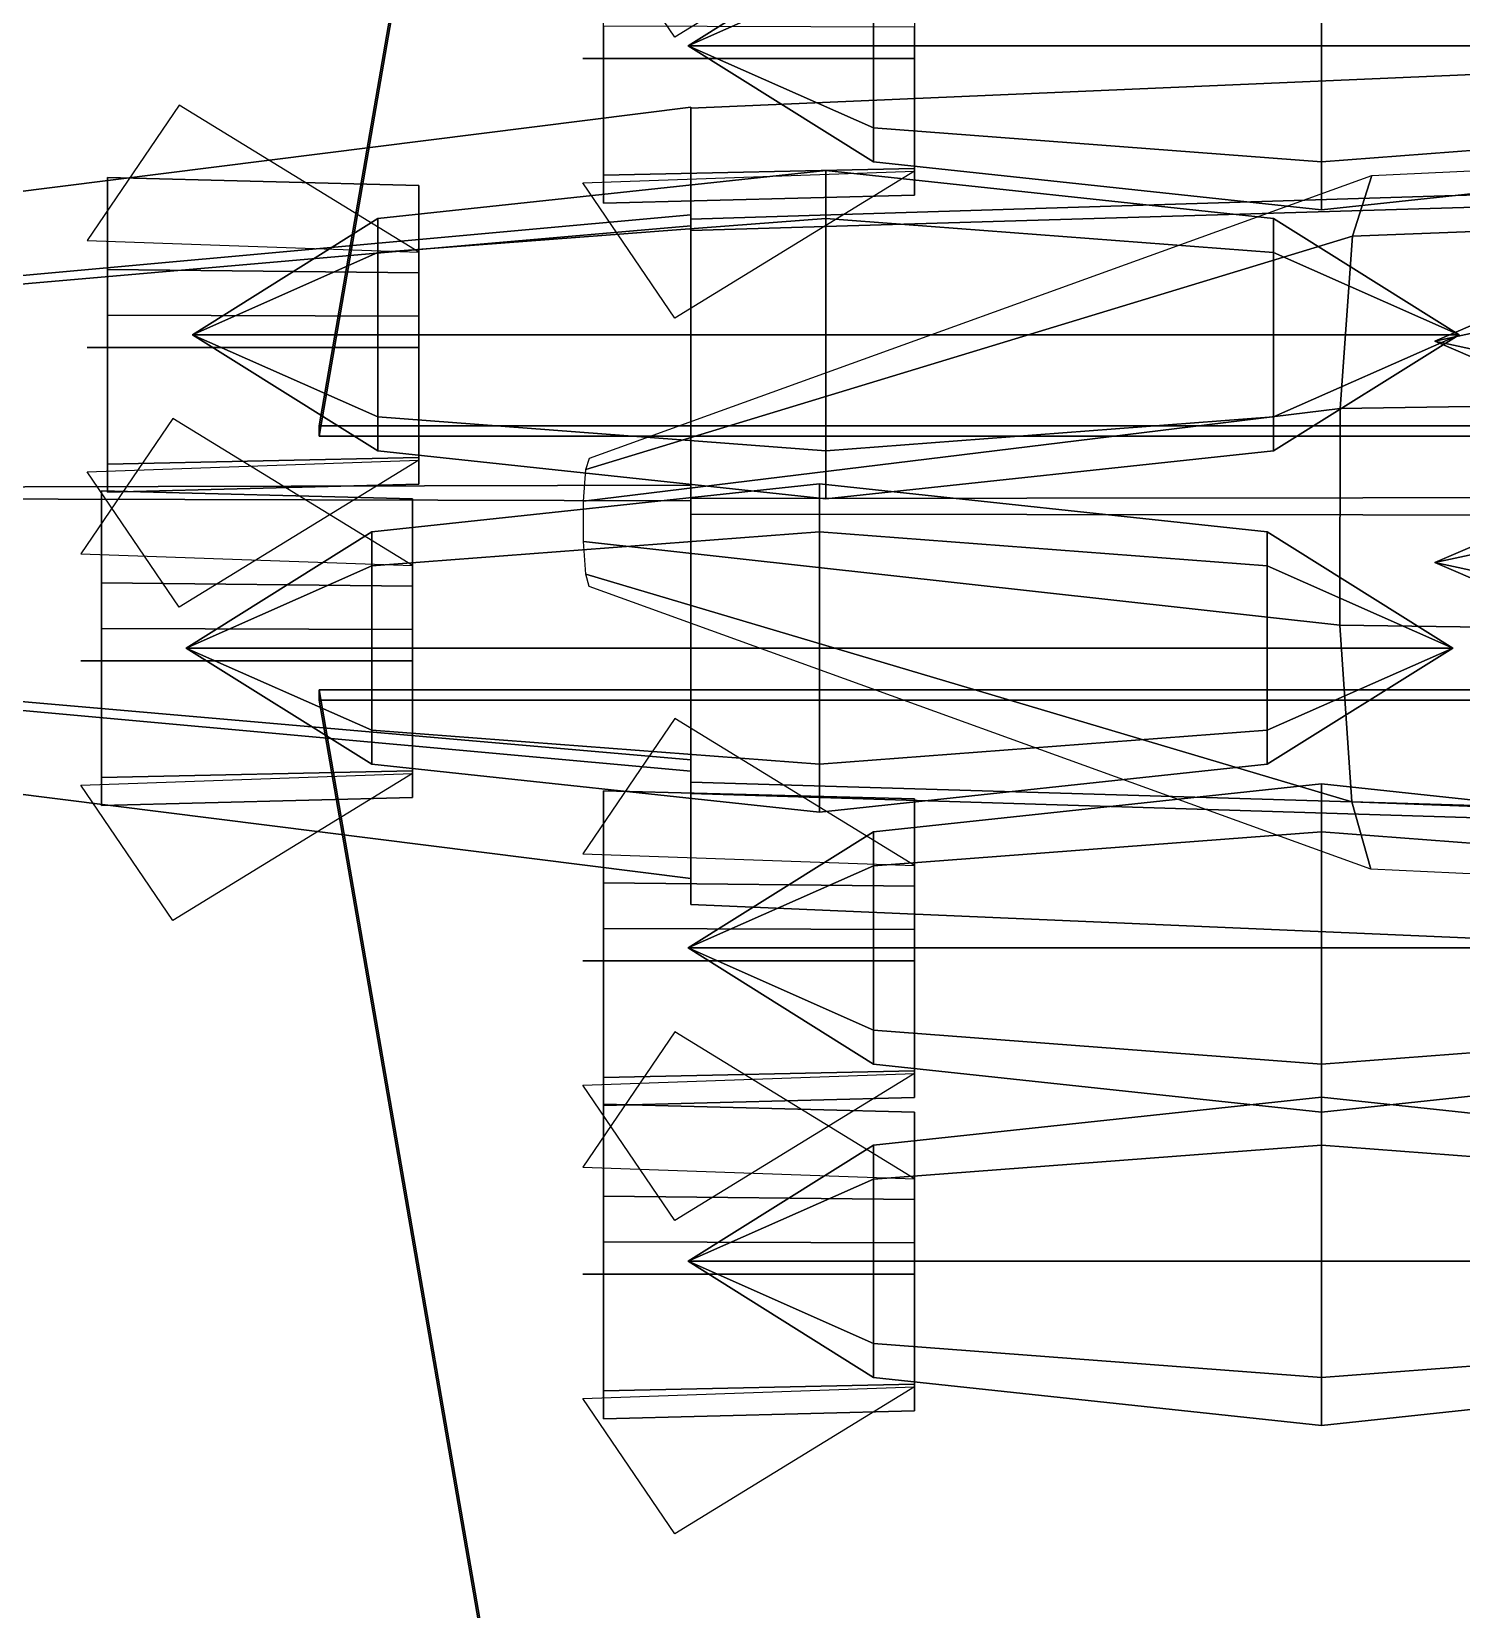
# Model space of a CAD drawing. Header units: metres. Extents: x -67.7 to 1.9, y -48.7 to 47.6.
# Drawn here: x -43.9 to -25.7, y -13.71 to 6.38 of the extents above; entities that cross this region are included whole.
import ezdxf

# ---------------------------------------------------------------- set-up
doc = ezdxf.new("R2010")
doc.units = ezdxf.units.M

msp = doc.modelspace()

# ---------------------------------------------------------------- linework, layer by layer
at = {"layer": 'AileDroite', "color": 36}
for points in [[(-40.242123, 1.360831, 11.42629), (-40.242123, 1.227727, 9.156366), (-37.292122, 18.291565, 7.987478), (-37.292122, 18.424669, 8.603401)], [(-11.442118, 1.360831, 11.42629), (-40.242123, 1.360831, 11.42629), (-37.292122, 18.424669, 8.603401), (-14.612118, 18.424669, 8.603401)], [(-14.612118, 18.291565, 7.987478), (-37.292122, 18.291565, 7.987478), (-40.242123, 1.227727, 9.156366), (-11.442118, 1.227727, 9.156366)], [(-11.442118, 1.360831, 11.42629), (-11.442118, 1.227727, 9.156366), (-40.242123, 1.227727, 9.156366), (-40.242123, 1.360831, 11.42629)]]:
    msp.add_3dface(points, dxfattribs=at)
at = {"layer": 'AileGauche', "color": 38}
for points in [[(-37.292122, -19.199215, 8.603401), (-37.292122, -19.066111, 8.125478), (-40.242123, -2.002273, 9.156366), (-40.242123, -2.135376, 11.42629)], [(-40.242123, -2.135376, 11.42629), (-40.242123, -2.002273, 9.156366), (-11.442118, -2.002273, 9.156366), (-11.442118, -2.135376, 11.42629)], [(-11.442118, -2.002273, 9.156366), (-40.242123, -2.002273, 9.156366), (-37.292122, -19.066111, 8.125478), (-14.612118, -19.066111, 8.125478)], [(-14.612118, -19.199215, 8.603401), (-37.292122, -19.199215, 8.603401), (-40.242123, -2.135376, 11.42629), (-11.442118, -2.135376, 11.42629)]]:
    msp.add_3dface(points, dxfattribs=at)
at = {"layer": 'FuselageArriere', "color": 9}
for points in [[(-35.509998, 3.906865, 18.224373), (-67.729996, 1.099204, 17.739964), (-67.729996, 1.362498, 17.139217), (-35.509998, 5.415683, 14.781768)], [(-35.509998, 5.415683, 14.781768), (-67.729996, 1.362498, 17.139217), (-67.729996, 1.123883, 16.528248), (-35.509998, 4.04829, 11.280586)], [(-35.509998, 4.04829, 11.280586), (-67.729996, 1.123883, 16.528248), (-67.729996, 0.523135, 16.264954), (-35.509998, 0.605685, 9.771768)], [(-35.509998, 0.405682, 19.591764), (-67.729996, 0.488233, 17.978577), (-67.729996, 1.099204, 17.739964), (-35.509998, 3.906865, 18.224373)], [(-35.509998, 0.605685, 9.771768), (-67.729996, 0.523135, 16.264954), (-67.729996, -0.087835, 16.503567), (-35.509998, -2.895498, 11.139161)], [(-35.509998, -3.036921, 18.082947), (-67.729996, -0.112514, 17.715282), (-67.729996, 0.488233, 17.978577), (-35.509998, 0.405682, 19.591764)], [(-35.509998, -2.895498, 11.139161), (-67.729996, -0.087835, 16.503567), (-67.729996, -0.35113, 17.104313), (-35.509998, -4.404315, 14.581765)], [(-35.509998, -4.404315, 14.581765), (-67.729996, -0.35113, 17.104313), (-67.729996, -0.112514, 17.715282), (-35.509998, -3.036921, 18.082947)]]:
    msp.add_3dface(points, dxfattribs=at)
at = {"layer": 'FuselageCabine', "color": 8}
for points in [[(-14.120001, 4.484837, 19.041887), (-35.509998, 3.847127, 18.378103), (-35.509998, 5.403825, 14.82303), (-14.120001, 6.32412, 14.841466)], [(-14.120001, 6.32412, 14.841466), (-35.509998, 5.403825, 14.82303), (-35.509998, 3.99076, 11.208459), (-14.120001, 4.654543, 10.57075)], [(-14.120001, 4.654543, 10.57075), (-35.509998, 3.99076, 11.208459), (-35.509998, 0.435685, 9.651764), (-14.120001, 0.454122, 8.731467)], [(-14.120001, 0.214121, 20.711464), (-35.509998, 0.232558, 19.791168), (-35.509998, 3.847127, 18.378103), (-14.120001, 4.484837, 19.041887)], [(-14.120001, 0.454122, 8.731467), (-35.509998, 0.435685, 9.651764), (-35.509998, -3.178884, 11.064829), (-14.120001, -3.816594, 10.401044)], [(-14.120001, -3.9863, 18.872181), (-35.509998, -3.322517, 18.234472), (-35.509998, 0.232558, 19.791168), (-14.120001, 0.214121, 20.711464)], [(-14.120001, -3.816594, 10.401044), (-35.509998, -3.178884, 11.064829), (-35.509998, -4.735582, 14.619903), (-14.120001, -5.655878, 14.601465)], [(-14.120001, -5.655878, 14.601465), (-35.509998, -4.735582, 14.619903), (-35.509998, -3.322517, 18.234472), (-14.120001, -3.9863, 18.872181)]]:
    msp.add_3dface(points, dxfattribs=at)
at = {"layer": 'HBomb1A2', "color": 10}
msp.add_3dface([(-32.663353, 8.183536, 4.409347), (-35.713352, 6.309701, 2.535516), (-36.88335, 8.035041, 4.260852)], dxfattribs=at)
at = {"layer": 'HBomb2', "color": 41}
for points in [[(-35.54335, 6.200131, 5.380304), (-35.54335, 6.200131, 5.380304), (-33.182129, 7.677985, 5.380304), (-33.182129, 7.245131, 6.425303)], [(-35.54335, 6.200131, 5.380304), (-35.54335, 6.200131, 5.380304), (-33.182129, 7.245131, 4.335302), (-33.182129, 7.677985, 5.380304)], [(-33.182129, 6.200131, 6.858156), (-33.182129, 7.245131, 6.425303), (-27.481655, 7.677984, 6.858156), (-27.481655, 6.200132, 7.470304)], [(-33.182129, 7.245131, 4.335302), (-33.182129, 6.200131, 3.902449), (-27.481655, 6.200131, 3.290304), (-27.481655, 7.677983, 3.902452)], [(-27.481655, 6.200132, 7.470304), (-27.481655, 7.677984, 6.858156), (-21.781185, 7.245131, 6.425306), (-21.781185, 6.20013, 6.85816)], [(-27.481655, 7.677983, 3.902452), (-27.481655, 6.200131, 3.290304), (-21.781185, 6.200131, 3.902452), (-21.781185, 7.245131, 4.335306)], [(-35.54335, 6.200131, 5.380304), (-35.54335, 6.200131, 5.380304), (-33.182129, 7.245131, 6.425303), (-33.182129, 6.200131, 6.858156)], [(-35.54335, 6.200131, 5.380304), (-35.54335, 6.200131, 5.380304), (-33.182129, 6.200131, 3.902449), (-33.182129, 7.245131, 4.335302)], [(-35.54335, 6.200131, 5.380304), (-35.54335, 6.200131, 5.380304), (-33.182129, 6.200131, 6.858156), (-33.182129, 5.155131, 6.425303)], [(-35.54335, 6.200131, 5.380304), (-35.54335, 6.200131, 5.380304), (-33.182129, 5.155131, 6.425303), (-33.182129, 4.722278, 5.380304)], [(-35.54335, 6.200131, 5.380304), (-35.54335, 6.200131, 5.380304), (-33.182129, 4.722278, 5.380304), (-33.182129, 5.155131, 4.335302)], [(-35.54335, 6.200131, 5.380304), (-35.54335, 6.200131, 5.380304), (-33.182129, 5.155131, 4.335302), (-33.182129, 6.200131, 3.902449)], [(-33.182129, 5.155131, 6.425303), (-33.182129, 6.200131, 6.858156), (-27.481655, 6.200132, 7.470304), (-27.481655, 4.72228, 6.858156)], [(-33.182129, 6.200131, 3.902449), (-33.182129, 5.155131, 4.335302), (-27.481655, 4.72228, 3.902452), (-27.481655, 6.200131, 3.290304)], [(-27.481655, 4.72228, 6.858156), (-27.481655, 6.200132, 7.470304), (-21.781185, 6.20013, 6.85816), (-21.781185, 5.15513, 6.425306)], [(-27.481655, 6.200131, 3.290304), (-27.481655, 4.72228, 3.902452), (-21.781185, 5.155131, 4.335306), (-21.781185, 6.200131, 3.902452)], [(-33.182129, 4.722278, 5.380304), (-33.182129, 5.155131, 6.425303), (-27.481655, 4.72228, 6.858156), (-27.481655, 4.110134, 5.380304)], [(-33.182129, 5.155131, 4.335302), (-33.182129, 4.722278, 5.380304), (-27.481655, 4.110134, 5.380304), (-27.481655, 4.72228, 3.902452)], [(-27.481655, 4.72228, 3.902452), (-27.481655, 4.110134, 5.380304), (-21.781185, 4.722278, 5.380304), (-21.781185, 5.155131, 4.335306)], [(-27.481655, 4.110134, 5.380304), (-27.481655, 4.72228, 6.858156), (-21.781185, 5.15513, 6.425306), (-21.781185, 4.722278, 5.380304)]]:
    msp.add_3dface(points, dxfattribs=at)
at = {"layer": 'HBomb2A1', "color": 12}
msp.add_3dface([(-32.663353, 6.036619, 7.167436), (-35.713352, 6.036619, 9.817436), (-36.88335, 6.036619, 7.377438)], dxfattribs=at)
at = {"layer": 'HBomb2A2', "color": 13}
msp.add_3dface([(-32.663353, 4.603536, 4.609347), (-35.713352, 2.729702, 2.735516), (-36.88335, 4.455041, 4.460853)], dxfattribs=at)
at = {"layer": 'HBomb2A4', "color": 15}
for points in [[(-32.663353, 4.636619, 6.937434), (-36.623344, 4.551116, 7.019735), (-36.623344, 7.029122, 7.448434), (-32.663353, 6.985958, 7.343871)], [(-32.663353, 6.436728, 3.525386), (-36.623344, 6.449813, 3.420823), (-36.623344, 4.19308, 4.530539), (-32.663353, 4.297174, 4.577485)], [(-32.663353, 4.297174, 4.577485), (-36.623344, 4.19308, 4.530539), (-36.623344, 4.551116, 7.019735), (-32.663353, 4.636619, 6.937434)]]:
    msp.add_3dface(points, dxfattribs=at)
at = {"layer": 'HBomb3', "color": 16}
for points in [[(-33.182129, -4.244869, 6.525302), (-33.182129, -3.812016, 5.480304), (-27.481655, -3.19987, 5.480304), (-27.481655, -3.812016, 6.958156)], [(-33.182129, -3.812016, 5.480304), (-33.182129, -4.244869, 4.435302), (-27.481655, -3.812017, 4.002452), (-27.481655, -3.19987, 5.480304)], [(-27.481655, -3.812016, 6.958156), (-27.481655, -3.19987, 5.480304), (-21.781185, -3.812016, 5.480304), (-21.781185, -4.244869, 6.525306)], [(-27.481655, -3.19987, 5.480304), (-27.481655, -3.812017, 4.002452), (-21.781185, -4.244869, 4.435306), (-21.781185, -3.812016, 5.480304)], [(-35.54335, -5.289869, 5.480304), (-35.54335, -5.289869, 5.480304), (-33.182129, -3.812016, 5.480304), (-33.182129, -4.244869, 6.525302)], [(-35.54335, -5.289869, 5.480304), (-35.54335, -5.289869, 5.480304), (-33.182129, -4.244869, 4.435302), (-33.182129, -3.812016, 5.480304)], [(-33.182129, -5.289869, 6.958156), (-33.182129, -4.244869, 6.525302), (-27.481655, -3.812016, 6.958156), (-27.481655, -5.289868, 7.570304)], [(-33.182129, -4.244869, 4.435302), (-33.182129, -5.289869, 4.002449), (-27.481655, -5.289869, 3.390304), (-27.481655, -3.812017, 4.002452)], [(-27.481655, -5.289868, 7.570304), (-27.481655, -3.812016, 6.958156), (-21.781185, -4.244869, 6.525306), (-21.781185, -5.289869, 6.958159)], [(-27.481655, -3.812017, 4.002452), (-27.481655, -5.289869, 3.390304), (-21.781185, -5.289869, 4.002452), (-21.781185, -4.244869, 4.435306)], [(-35.54335, -5.289869, 5.480304), (-35.54335, -5.289869, 5.480304), (-33.182129, -4.244869, 6.525302), (-33.182129, -5.289869, 6.958156)], [(-35.54335, -5.289869, 5.480304), (-35.54335, -5.289869, 5.480304), (-33.182129, -5.289869, 4.002449), (-33.182129, -4.244869, 4.435302)], [(-35.54335, -5.289869, 5.480304), (-35.54335, -5.289869, 5.480304), (-33.182129, -5.289869, 6.958156), (-33.182129, -6.334869, 6.525302)], [(-35.54335, -5.289869, 5.480304), (-35.54335, -5.289869, 5.480304), (-33.182129, -6.334869, 6.525302), (-33.182129, -6.767723, 5.480304)], [(-35.54335, -5.289869, 5.480304), (-35.54335, -5.289869, 5.480304), (-33.182129, -6.767723, 5.480304), (-33.182129, -6.334869, 4.435302)], [(-35.54335, -5.289869, 5.480304), (-35.54335, -5.289869, 5.480304), (-33.182129, -6.334869, 4.435302), (-33.182129, -5.289869, 4.002449)], [(-33.182129, -6.334869, 6.525302), (-33.182129, -5.289869, 6.958156), (-27.481655, -5.289868, 7.570304), (-27.481655, -6.767721, 6.958156)], [(-33.182129, -5.289869, 4.002449), (-33.182129, -6.334869, 4.435302), (-27.481655, -6.767721, 4.002452), (-27.481655, -5.289869, 3.390304)], [(-27.481655, -6.767721, 6.958156), (-27.481655, -5.289868, 7.570304), (-21.781185, -5.289869, 6.958159), (-21.781185, -6.33487, 6.525306)], [(-27.481655, -5.289869, 3.390304), (-27.481655, -6.767721, 4.002452), (-21.781185, -6.334869, 4.435306), (-21.781185, -5.289869, 4.002452)], [(-33.182129, -6.767723, 5.480304), (-33.182129, -6.334869, 6.525302), (-27.481655, -6.767721, 6.958156), (-27.481655, -7.379867, 5.480304)], [(-33.182129, -6.334869, 4.435302), (-33.182129, -6.767723, 5.480304), (-27.481655, -7.379867, 5.480304), (-27.481655, -6.767721, 4.002452)], [(-27.481655, -6.767721, 4.002452), (-27.481655, -7.379867, 5.480304), (-21.781185, -6.767723, 5.480304), (-21.781185, -6.334869, 4.435306)], [(-27.481655, -7.379867, 5.480304), (-27.481655, -6.767721, 6.958156), (-21.781185, -6.33487, 6.525306), (-21.781185, -6.767723, 5.480304)]]:
    msp.add_3dface(points, dxfattribs=at)
at = {"layer": 'HBomb3A1', "color": 17}
msp.add_3dface([(-32.663353, -5.453382, 7.267435), (-35.713352, -5.453382, 9.917437), (-36.88335, -5.453382, 7.477438)], dxfattribs=at)
at = {"layer": 'HBomb3A2', "color": 18}
msp.add_3dface([(-32.663353, -6.886465, 4.709347), (-35.713352, -8.760299, 2.835516), (-36.88335, -7.034959, 4.560853)], dxfattribs=at)
at = {"layer": 'HBomb3A3', "color": 19}
msp.add_3dface([(-32.663353, -4.240298, 4.749349), (-35.713352, -2.366465, 2.875517), (-36.88335, -4.091804, 4.600854)], dxfattribs=at)
at = {"layer": 'HBomb3A4', "color": 20}
for points in [[(-32.663353, -3.391509, 5.335107), (-36.623344, -3.287416, 5.324182), (-36.623344, -5.040188, 3.520823), (-32.663353, -5.053271, 3.625386)], [(-32.663353, -4.504042, 7.44387), (-36.623344, -4.460878, 7.548434), (-36.623344, -3.287416, 5.324182), (-32.663353, -3.391509, 5.335107)], [(-32.663353, -6.853382, 7.037434), (-36.623344, -6.938885, 7.119735), (-36.623344, -4.460878, 7.548434), (-32.663353, -4.504042, 7.44387)], [(-32.663353, -5.053271, 3.625386), (-36.623344, -5.040188, 3.520823), (-36.623344, -7.29692, 4.630538), (-32.663353, -7.192826, 4.677485)], [(-32.663353, -7.192826, 4.677485), (-36.623344, -7.29692, 4.630538), (-36.623344, -6.938885, 7.119735), (-32.663353, -6.853382, 7.037434)]]:
    msp.add_3dface(points, dxfattribs=at)
at = {"layer": 'HBomb4', "color": 21}
for points in [[(-33.182129, -8.234868, 6.735302), (-33.182129, -7.802015, 5.690304), (-27.481655, -7.189869, 5.690304), (-27.481655, -7.802016, 7.168156)], [(-33.182129, -7.802015, 5.690304), (-33.182129, -8.234868, 4.645302), (-27.481655, -7.802017, 4.212452), (-27.481655, -7.189869, 5.690304)], [(-27.481655, -7.802016, 7.168156), (-27.481655, -7.189869, 5.690304), (-21.781185, -7.802016, 5.690304), (-21.781185, -8.234869, 6.735306)], [(-27.481655, -7.189869, 5.690304), (-27.481655, -7.802017, 4.212452), (-21.781185, -8.234868, 4.645306), (-21.781185, -7.802016, 5.690304)], [(-35.54335, -9.279869, 5.690304), (-35.54335, -9.279869, 5.690304), (-33.182129, -7.802015, 5.690304), (-33.182129, -8.234868, 6.735302)], [(-35.54335, -9.279869, 5.690304), (-35.54335, -9.279869, 5.690304), (-33.182129, -8.234868, 4.645302), (-33.182129, -7.802015, 5.690304)], [(-33.182129, -9.279869, 7.168156), (-33.182129, -8.234868, 6.735302), (-27.481655, -7.802016, 7.168156), (-27.481655, -9.279868, 7.780304)], [(-33.182129, -8.234868, 4.645302), (-33.182129, -9.279869, 4.212448), (-27.481655, -9.279869, 3.600304), (-27.481655, -7.802017, 4.212452)], [(-27.481655, -9.279868, 7.780304), (-27.481655, -7.802016, 7.168156), (-21.781185, -8.234869, 6.735306), (-21.781185, -9.27987, 7.16816)], [(-27.481655, -7.802017, 4.212452), (-27.481655, -9.279869, 3.600304), (-21.781185, -9.279869, 4.212452), (-21.781185, -8.234868, 4.645306)], [(-35.54335, -9.279869, 5.690304), (-35.54335, -9.279869, 5.690304), (-33.182129, -8.234868, 6.735302), (-33.182129, -9.279869, 7.168156)], [(-35.54335, -9.279869, 5.690304), (-35.54335, -9.279869, 5.690304), (-33.182129, -9.279869, 4.212448), (-33.182129, -8.234868, 4.645302)], [(-35.54335, -9.279869, 5.690304), (-35.54335, -9.279869, 5.690304), (-33.182129, -9.279869, 7.168156), (-33.182129, -10.324869, 6.735302)], [(-35.54335, -9.279869, 5.690304), (-35.54335, -9.279869, 5.690304), (-33.182129, -10.324869, 6.735302), (-33.182129, -10.757722, 5.690304)], [(-35.54335, -9.279869, 5.690304), (-35.54335, -9.279869, 5.690304), (-33.182129, -10.757722, 5.690304), (-33.182129, -10.324869, 4.645302)], [(-35.54335, -9.279869, 5.690304), (-35.54335, -9.279869, 5.690304), (-33.182129, -10.324869, 4.645302), (-33.182129, -9.279869, 4.212448)], [(-33.182129, -10.324869, 6.735302), (-33.182129, -9.279869, 7.168156), (-27.481655, -9.279868, 7.780304), (-27.481655, -10.75772, 7.168156)], [(-33.182129, -9.279869, 4.212448), (-33.182129, -10.324869, 4.645302), (-27.481655, -10.75772, 4.212452), (-27.481655, -9.279869, 3.600304)], [(-27.481655, -10.75772, 7.168156), (-27.481655, -9.279868, 7.780304), (-21.781185, -9.27987, 7.16816), (-21.781185, -10.32487, 6.735306)], [(-27.481655, -9.279869, 3.600304), (-27.481655, -10.75772, 4.212452), (-21.781185, -10.324869, 4.645306), (-21.781185, -9.279869, 4.212452)], [(-33.182129, -10.757722, 5.690304), (-33.182129, -10.324869, 6.735302), (-27.481655, -10.75772, 7.168156), (-27.481655, -11.369866, 5.690304)], [(-33.182129, -10.324869, 4.645302), (-33.182129, -10.757722, 5.690304), (-27.481655, -11.369866, 5.690304), (-27.481655, -10.75772, 4.212452)], [(-27.481655, -10.75772, 4.212452), (-27.481655, -11.369866, 5.690304), (-21.781185, -10.757722, 5.690304), (-21.781185, -10.324869, 4.645306)], [(-27.481655, -11.369866, 5.690304), (-27.481655, -10.75772, 7.168156), (-21.781185, -10.32487, 6.735306), (-21.781185, -10.757722, 5.690304)]]:
    msp.add_3dface(points, dxfattribs=at)
at = {"layer": 'HBomb4A1', "color": 22}
msp.add_3dface([(-32.663353, -9.443381, 7.477436), (-35.713352, -9.443381, 10.127436), (-36.88335, -9.443381, 7.687438)], dxfattribs=at)
at = {"layer": 'HBomb4A2', "color": 23}
msp.add_3dface([(-32.663353, -10.876464, 4.919347), (-35.713352, -12.750299, 3.045516), (-36.88335, -11.024959, 4.770852)], dxfattribs=at)
at = {"layer": 'HBomb4A3', "color": 24}
msp.add_3dface([(-32.663353, -8.230298, 4.959349), (-35.713352, -6.356465, 3.085517), (-36.88335, -8.081803, 4.810853)], dxfattribs=at)
at = {"layer": 'HBomb4A4', "color": 25}
for points in [[(-32.663353, -7.381509, 5.545108), (-36.623344, -7.277415, 5.534182), (-36.623344, -9.030188, 3.730823), (-32.663353, -9.043272, 3.835386)], [(-32.663353, -8.494041, 7.653871), (-36.623344, -8.450877, 7.758434), (-36.623344, -7.277415, 5.534182), (-32.663353, -7.381509, 5.545108)], [(-32.663353, -10.843381, 7.247434), (-36.623344, -10.928885, 7.329735), (-36.623344, -8.450877, 7.758434), (-32.663353, -8.494041, 7.653871)], [(-32.663353, -9.043272, 3.835386), (-36.623344, -9.030188, 3.730823), (-36.623344, -11.28692, 4.840538), (-32.663353, -11.182826, 4.887485)], [(-32.663353, -11.182826, 4.887485), (-36.623344, -11.28692, 4.840538), (-36.623344, -10.928885, 7.329735), (-32.663353, -10.843381, 7.247434)]]:
    msp.add_3dface(points, dxfattribs=at)
at = {"layer": 'HBomb5', "color": 26}
for points in [[(-39.572132, -0.424869, 6.225303), (-39.572132, 0.007984, 5.180305), (-33.871658, 0.62013, 5.180305), (-33.871658, 0.007984, 6.658156)], [(-39.572132, 0.007984, 5.180305), (-39.572132, -0.424869, 4.135302), (-33.871658, 0.007984, 3.702453), (-33.871658, 0.62013, 5.180305)], [(-33.871658, 0.007984, 6.658156), (-33.871658, 0.62013, 5.180305), (-28.171188, 0.007984, 5.180305), (-28.171188, -0.42487, 6.225307)], [(-33.871658, 0.62013, 5.180305), (-33.871658, 0.007984, 3.702453), (-28.171188, -0.424869, 4.135306), (-28.171188, 0.007984, 5.180305)], [(-41.93335, -1.469869, 5.180305), (-41.93335, -1.469869, 5.180305), (-39.572132, 0.007984, 5.180305), (-39.572132, -0.424869, 6.225303)], [(-41.93335, -1.469869, 5.180305), (-41.93335, -1.469869, 5.180305), (-39.572132, -0.424869, 4.135302), (-39.572132, 0.007984, 5.180305)], [(-39.572132, -1.469869, 6.658156), (-39.572132, -0.424869, 6.225303), (-33.871658, 0.007984, 6.658156), (-33.871658, -1.469868, 7.270305)], [(-39.572132, -0.424869, 4.135302), (-39.572132, -1.469869, 3.702449), (-33.871658, -1.469869, 3.090304), (-33.871658, 0.007984, 3.702453)], [(-33.871658, -1.469868, 7.270305), (-33.871658, 0.007984, 6.658156), (-28.171188, -0.42487, 6.225307), (-28.171188, -1.46987, 6.65816)], [(-33.871658, 0.007984, 3.702453), (-33.871658, -1.469869, 3.090304), (-28.171188, -1.469869, 3.702453), (-28.171188, -0.424869, 4.135306)], [(-28.171188, -0.42487, 6.225307), (-28.171188, 0.007984, 5.180305), (-25.809963, -1.469868, 5.180305)], [(-28.171188, 0.007984, 5.180305), (-28.171188, -0.424869, 4.135306), (-25.809963, -1.469868, 5.180305)], [(-41.93335, -1.469869, 5.180305), (-41.93335, -1.469869, 5.180305), (-39.572132, -0.424869, 6.225303), (-39.572132, -1.469869, 6.658156)], [(-41.93335, -1.469869, 5.180305), (-41.93335, -1.469869, 5.180305), (-39.572132, -1.469869, 3.702449), (-39.572132, -0.424869, 4.135302)], [(-28.171188, -0.424869, 4.135306), (-28.171188, -1.469869, 3.702453), (-25.809963, -1.469868, 5.180305)], [(-28.171188, -1.46987, 6.65816), (-28.171188, -0.42487, 6.225307), (-25.809963, -1.469868, 5.180305)], [(-41.93335, -1.469869, 5.180305), (-41.93335, -1.469869, 5.180305), (-39.572132, -1.469869, 6.658156), (-39.572132, -2.514869, 6.225303)], [(-41.93335, -1.469869, 5.180305), (-41.93335, -1.469869, 5.180305), (-39.572132, -2.514869, 6.225303), (-39.572132, -2.947723, 5.180305)], [(-41.93335, -1.469869, 5.180305), (-41.93335, -1.469869, 5.180305), (-39.572132, -2.947723, 5.180305), (-39.572132, -2.514869, 4.135302)], [(-41.93335, -1.469869, 5.180305), (-41.93335, -1.469869, 5.180305), (-39.572132, -2.514869, 4.135302), (-39.572132, -1.469869, 3.702449)], [(-39.572132, -2.514869, 6.225303), (-39.572132, -1.469869, 6.658156), (-33.871658, -1.469868, 7.270305), (-33.871658, -2.947721, 6.658156)], [(-39.572132, -1.469869, 3.702449), (-39.572132, -2.514869, 4.135302), (-33.871658, -2.947721, 3.702453), (-33.871658, -1.469869, 3.090304)], [(-33.871658, -2.947721, 6.658156), (-33.871658, -1.469868, 7.270305), (-28.171188, -1.46987, 6.65816), (-28.171188, -2.51487, 6.225307)], [(-33.871658, -1.469869, 3.090304), (-33.871658, -2.947721, 3.702453), (-28.171188, -2.514869, 4.135306), (-28.171188, -1.469869, 3.702453)], [(-28.171188, -2.51487, 6.225307), (-28.171188, -1.46987, 6.65816), (-25.809963, -1.469868, 5.180305)], [(-28.171188, -2.947723, 5.180305), (-28.171188, -2.51487, 6.225307), (-25.809963, -1.469868, 5.180305)], [(-28.171188, -2.514869, 4.135306), (-28.171188, -2.947723, 5.180305), (-25.809963, -1.469868, 5.180305)], [(-28.171188, -1.469869, 3.702453), (-28.171188, -2.514869, 4.135306), (-25.809963, -1.469868, 5.180305)], [(-39.572132, -2.947723, 5.180305), (-39.572132, -2.514869, 6.225303), (-33.871658, -2.947721, 6.658156), (-33.871658, -3.559866, 5.180305)], [(-39.572132, -2.514869, 4.135302), (-39.572132, -2.947723, 5.180305), (-33.871658, -3.559866, 5.180305), (-33.871658, -2.947721, 3.702453)], [(-33.871658, -2.947721, 3.702453), (-33.871658, -3.559866, 5.180305), (-28.171188, -2.947723, 5.180305), (-28.171188, -2.514869, 4.135306)], [(-33.871658, -3.559866, 5.180305), (-33.871658, -2.947721, 6.658156), (-28.171188, -2.51487, 6.225307), (-28.171188, -2.947723, 5.180305)]]:
    msp.add_3dface(points, dxfattribs=at)
at = {"layer": 'HBomb5A1', "color": 27}
msp.add_3dface([(-39.053352, -1.633381, 6.967436), (-42.103352, -1.633381, 9.617437), (-43.27335, -1.633381, 7.177438)], dxfattribs=at)
at = {"layer": 'HBomb5A2', "color": 28}
msp.add_3dface([(-39.053352, -3.066464, 4.409347), (-42.103352, -4.940299, 2.535516), (-43.27335, -3.214959, 4.260852)], dxfattribs=at)
at = {"layer": 'HBomb5A3', "color": 29}
msp.add_3dface([(-39.053352, -0.420298, 4.449348), (-42.103352, 1.453535, 2.575518), (-43.27335, -0.271804, 4.300854)], dxfattribs=at)
at = {"layer": 'HBomb5A4', "color": 30}
for points in [[(-39.053352, 0.428491, 5.035108), (-43.013348, 0.532584, 5.024182), (-43.013348, -1.220188, 3.220823), (-39.053352, -1.233272, 3.325387)], [(-39.053352, -0.684042, 7.143871), (-43.013348, -0.640878, 7.248434), (-43.013348, 0.532584, 5.024182), (-39.053352, 0.428491, 5.035108)], [(-39.053352, -3.033381, 6.737434), (-43.013348, -3.118885, 6.819736), (-43.013348, -0.640878, 7.248434), (-39.053352, -0.684042, 7.143871)], [(-39.053352, -1.233272, 3.325387), (-43.013348, -1.220188, 3.220823), (-43.013348, -3.47692, 4.330538), (-39.053352, -3.372827, 4.377485)], [(-39.053352, -3.372827, 4.377485), (-43.013348, -3.47692, 4.330538), (-43.013348, -3.118885, 6.819736), (-39.053352, -3.033381, 6.737434)]]:
    msp.add_3dface(points, dxfattribs=at)
at = {"layer": 'HBomb6', "color": 31}
for points in [[(-39.492126, 3.565131, 6.225303), (-39.492126, 3.997985, 5.180305), (-33.791653, 4.61013, 5.180305), (-33.791653, 3.997984, 6.658156)], [(-39.492126, 3.997985, 5.180305), (-39.492126, 3.565131, 4.135302), (-33.791653, 3.997984, 3.702453), (-33.791653, 4.61013, 5.180305)], [(-33.791653, 3.997984, 6.658156), (-33.791653, 4.61013, 5.180305), (-28.091185, 3.997984, 5.180305), (-28.091185, 3.56513, 6.225307)], [(-33.791653, 4.61013, 5.180305), (-33.791653, 3.997984, 3.702453), (-28.091185, 3.565131, 4.135306), (-28.091185, 3.997984, 5.180305)], [(-41.853348, 2.520131, 5.180305), (-41.853348, 2.520131, 5.180305), (-39.492126, 3.997985, 5.180305), (-39.492126, 3.565131, 6.225303)], [(-41.853348, 2.520131, 5.180305), (-41.853348, 2.520131, 5.180305), (-39.492126, 3.565131, 4.135302), (-39.492126, 3.997985, 5.180305)], [(-39.492126, 2.520131, 6.658156), (-39.492126, 3.565131, 6.225303), (-33.791653, 3.997984, 6.658156), (-33.791653, 2.520132, 7.270305)], [(-39.492126, 3.565131, 4.135302), (-39.492126, 2.520131, 3.702449), (-33.791653, 2.520131, 3.090304), (-33.791653, 3.997984, 3.702453)], [(-33.791653, 2.520132, 7.270305), (-33.791653, 3.997984, 6.658156), (-28.091185, 3.56513, 6.225307), (-28.091185, 2.52013, 6.65816)], [(-33.791653, 3.997984, 3.702453), (-33.791653, 2.520131, 3.090304), (-28.091185, 2.520131, 3.702453), (-28.091185, 3.565131, 4.135306)], [(-28.091185, 3.56513, 6.225307), (-28.091185, 3.997984, 5.180305), (-25.729961, 2.520132, 5.180305)], [(-28.091185, 3.997984, 5.180305), (-28.091185, 3.565131, 4.135306), (-25.729961, 2.520132, 5.180305)], [(-41.853348, 2.520131, 5.180305), (-41.853348, 2.520131, 5.180305), (-39.492126, 3.565131, 6.225303), (-39.492126, 2.520131, 6.658156)], [(-41.853348, 2.520131, 5.180305), (-41.853348, 2.520131, 5.180305), (-39.492126, 2.520131, 3.702449), (-39.492126, 3.565131, 4.135302)], [(-28.091185, 3.565131, 4.135306), (-28.091185, 2.520131, 3.702453), (-25.729961, 2.520132, 5.180305)], [(-28.091185, 2.52013, 6.65816), (-28.091185, 3.56513, 6.225307), (-25.729961, 2.520132, 5.180305)], [(-41.853348, 2.520131, 5.180305), (-41.853348, 2.520131, 5.180305), (-39.492126, 2.520131, 6.658156), (-39.492126, 1.475131, 6.225303)], [(-41.853348, 2.520131, 5.180305), (-41.853348, 2.520131, 5.180305), (-39.492126, 1.475131, 6.225303), (-39.492126, 1.042277, 5.180305)], [(-41.853348, 2.520131, 5.180305), (-41.853348, 2.520131, 5.180305), (-39.492126, 1.042277, 5.180305), (-39.492126, 1.475131, 4.135302)], [(-41.853348, 2.520131, 5.180305), (-41.853348, 2.520131, 5.180305), (-39.492126, 1.475131, 4.135302), (-39.492126, 2.520131, 3.702449)], [(-39.492126, 1.475131, 6.225303), (-39.492126, 2.520131, 6.658156), (-33.791653, 2.520132, 7.270305), (-33.791653, 1.042279, 6.658156)], [(-39.492126, 2.520131, 3.702449), (-39.492126, 1.475131, 4.135302), (-33.791653, 1.042279, 3.702453), (-33.791653, 2.520131, 3.090304)], [(-33.791653, 1.042279, 6.658156), (-33.791653, 2.520132, 7.270305), (-28.091185, 2.52013, 6.65816), (-28.091185, 1.47513, 6.225307)], [(-33.791653, 2.520131, 3.090304), (-33.791653, 1.042279, 3.702453), (-28.091185, 1.475131, 4.135306), (-28.091185, 2.520131, 3.702453)], [(-28.091185, 1.47513, 6.225307), (-28.091185, 2.52013, 6.65816), (-25.729961, 2.520132, 5.180305)], [(-28.091185, 1.042277, 5.180305), (-28.091185, 1.47513, 6.225307), (-25.729961, 2.520132, 5.180305)], [(-28.091185, 1.475131, 4.135306), (-28.091185, 1.042277, 5.180305), (-25.729961, 2.520132, 5.180305)], [(-28.091185, 2.520131, 3.702453), (-28.091185, 1.475131, 4.135306), (-25.729961, 2.520132, 5.180305)], [(-39.492126, 1.042277, 5.180305), (-39.492126, 1.475131, 6.225303), (-33.791653, 1.042279, 6.658156), (-33.791653, 0.430134, 5.180305)], [(-39.492126, 1.475131, 4.135302), (-39.492126, 1.042277, 5.180305), (-33.791653, 0.430134, 5.180305), (-33.791653, 1.042279, 3.702453)], [(-33.791653, 1.042279, 3.702453), (-33.791653, 0.430134, 5.180305), (-28.091185, 1.042277, 5.180305), (-28.091185, 1.475131, 4.135306)], [(-33.791653, 0.430134, 5.180305), (-33.791653, 1.042279, 6.658156), (-28.091185, 1.47513, 6.225307), (-28.091185, 1.042277, 5.180305)]]:
    msp.add_3dface(points, dxfattribs=at)
at = {"layer": 'HBomb6A1', "color": 32}
msp.add_3dface([(-38.973351, 2.356619, 6.967436), (-42.02335, 2.356619, 9.617437), (-43.193348, 2.356619, 7.177438)], dxfattribs=at)
at = {"layer": 'HBomb6A2', "color": 33}
msp.add_3dface([(-38.973351, 0.923536, 4.409347), (-42.02335, -0.950299, 2.535516), (-43.193348, 0.775041, 4.260852)], dxfattribs=at)
at = {"layer": 'HBomb6A3', "color": 34}
msp.add_3dface([(-38.973351, 3.569702, 4.449348), (-42.02335, 5.443535, 2.575518), (-43.193348, 3.718196, 4.300854)], dxfattribs=at)
at = {"layer": 'HBomb6A4', "color": 35}
for points in [[(-38.973351, 4.418491, 5.035108), (-42.933346, 4.522584, 5.024182), (-42.933346, 2.769813, 3.220823), (-38.973351, 2.756728, 3.325387)], [(-38.973351, 3.305958, 7.143871), (-42.933346, 3.349122, 7.248434), (-42.933346, 4.522584, 5.024182), (-38.973351, 4.418491, 5.035108)], [(-38.973351, 0.956619, 6.737434), (-42.933346, 0.871115, 6.819736), (-42.933346, 3.349122, 7.248434), (-38.973351, 3.305958, 7.143871)], [(-38.973351, 2.756728, 3.325387), (-42.933346, 2.769813, 3.220823), (-42.933346, 0.51308, 4.330538), (-38.973351, 0.617174, 4.377485)], [(-38.973351, 0.617174, 4.377485), (-42.933346, 0.51308, 4.330538), (-42.933346, 0.871115, 6.819736), (-38.973351, 0.956619, 6.737434)]]:
    msp.add_3dface(points, dxfattribs=at)
at = {"layer": 'LBomb16', "color": 6}
for points in [[(-23.214378, 3.043675, 5.749789), (-23.214378, 3.649724, 6.799498), (-26.039732, 2.437625, 6.799498)], [(-23.214378, 3.649724, 6.799498), (-23.214378, 3.043675, 7.849207), (-26.039732, 2.437625, 6.799498)], [(-23.214378, 1.831575, 5.749789), (-23.214378, 3.043675, 5.749789), (-26.039732, 2.437625, 6.799498)], [(-23.214378, 3.043675, 7.849207), (-23.214378, 1.831575, 7.849207), (-26.039732, 2.437625, 6.799498)], [(-23.214378, 1.225525, 6.799498), (-23.214378, 1.831575, 5.749789), (-26.039732, 2.437625, 6.799498)], [(-23.214378, 1.831575, 7.849207), (-23.214378, 1.225525, 6.799498), (-26.039732, 2.437625, 6.799498)]]:
    msp.add_3dface(points, dxfattribs=at)
at = {"layer": 'LBomb17', "color": 3}
for points in [[(-23.214378, 0.223675, 5.749789), (-23.214378, 0.829724, 6.799498), (-26.039732, -0.382375, 6.799498)], [(-23.214378, 0.829724, 6.799498), (-23.214378, 0.223675, 7.849207), (-26.039732, -0.382375, 6.799498)], [(-23.214378, -0.988425, 5.749789), (-23.214378, 0.223675, 5.749789), (-26.039732, -0.382375, 6.799498)], [(-23.214378, 0.223675, 7.849207), (-23.214378, -0.988425, 7.849207), (-26.039732, -0.382375, 6.799498)], [(-23.214378, -1.594475, 6.799498), (-23.214378, -0.988425, 5.749789), (-26.039732, -0.382375, 6.799498)], [(-23.214378, -0.988425, 7.849207), (-23.214378, -1.594475, 6.799498), (-26.039732, -0.382375, 6.799498)]]:
    msp.add_3dface(points, dxfattribs=at)
at = {"layer": 'Verriere', "color": 55}
for points in [[(-18.809376, 4.093582, 24.546017), (-27.085592, 3.774392, 24.061905), (-26.838533, 4.54885, 19.032888), (-18.540678, 4.935876, 19.0765)], [(-27.085592, 3.774392, 24.061905), (-36.846096, 0.804168, 19.836153), (-36.800407, 0.947377, 18.906212), (-26.838533, 4.54885, 19.032888)], [(-18.979109, 1.707122, 28.000973), (-27.241655, 1.580131, 27.238609), (-27.085592, 3.774392, 24.061905), (-18.809376, 4.093582, 24.546017)], [(-27.241655, 1.580131, 27.238609), (-36.874954, 0.398417, 20.423573), (-36.846096, 0.804168, 19.836153), (-27.085592, 3.774392, 24.061905)], [(-18.983719, -1.293379, 28.094845), (-27.245895, -1.178718, 27.324919), (-27.241655, 1.580131, 27.238609), (-18.979109, 1.707122, 28.000973)], [(-27.245895, -1.178718, 27.324919), (-36.875736, -0.111736, 20.439533), (-36.874954, 0.398417, 20.423573), (-27.241655, 1.580131, 27.238609)], [(-27.096664, -3.426909, 24.287243), (-36.848141, -0.52746, 19.877823), (-36.875736, -0.111736, 20.439533), (-27.245895, -1.178718, 27.324919)], [(-26.852119, -4.288198, 19.309429), (-36.802921, -0.686725, 18.957348), (-36.848141, -0.52746, 19.877823), (-27.096664, -3.426909, 24.287243)], [(-18.821417, -3.738492, 24.791094), (-27.096664, -3.426909, 24.287243), (-27.245895, -1.178718, 27.324919), (-18.983719, -1.293379, 28.094845)], [(-18.555452, -4.675224, 19.377266), (-26.852119, -4.288198, 19.309429), (-27.096664, -3.426909, 24.287243), (-18.821417, -3.738492, 24.791094)]]:
    msp.add_3dface(points, dxfattribs=at)

doc.saveas('drawing.dxf')
